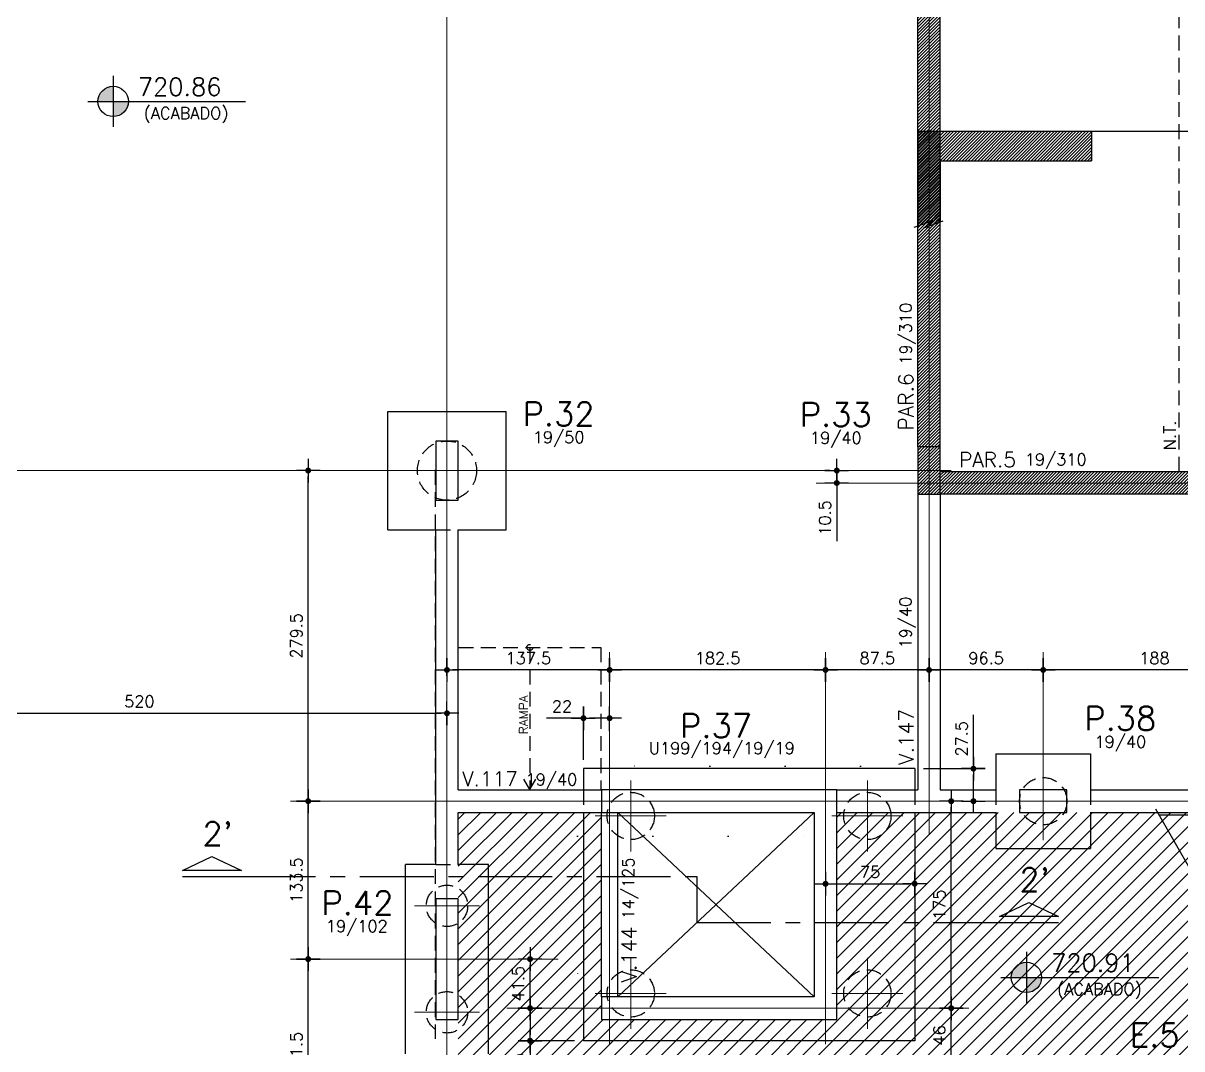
# Model space of a CAD drawing. Header units: inches. Extents: x 164 to 6104, y 4585 to 8790.
# Drawn here: x 2192 to 3171, y 6170 to 7038 of the extents above; entities that cross this region are included whole.
import ezdxf
from ezdxf.enums import TextEntityAlignment as Align

# ---------------------------------------------------------------- set-up
doc = ezdxf.new("R2010")
doc.units = ezdxf.units.IN
doc.header["$LTSCALE"] = 50
doc.header["$MEASUREMENT"] = 0
for name, pattern in [('CENTER', [2, 1.25, -0.25, 0.25, -0.25]), ('DOT', [6.35, 0, -6.35]), ('HIDDEN', [0.375, 0.25, -0.125])]:
    doc.linetypes.add(name, pattern=pattern)
for name, color, linetype in [('ALVENARIA', 10, 'HIDDEN'), ('BLOCOS', 3, 'Continuous'), ('CORTE-FORMA', 1, 'Continuous'), ('COTA', 6, 'Continuous'), ('ESCADA', 8, 'Continuous'), ('EST_35Cm', 8, 'HIDDEN'), ('FO-HACHURA_PILAR-CONT', 252, 'Continuous'), ('FO-TEXTO-VIGAS', 3, 'Continuous'), ('HACHURA SOBRE PISO', 253, 'Continuous'), ('NIVEL-ARQUITETURA', 3, 'Continuous'), ('P-C', 1, 'Continuous'), ('P-N', 5, 'Continuous'), ('PAREDE', 191, 'Continuous'), ('TEXTO', 3, 'Continuous')]:
    doc.layers.add(name, color=color, linetype=linetype)
for name, color, linetype, lineweight in [('FO-Eixos', 150, 'Continuous', 5), ('FO-Textos dos pilares', 3, 'Continuous', 20), ('FO-Vigas', 2, 'Continuous', 30), ('SEM LAJE', 8, 'Continuous', 30)]:
    doc.layers.add(name, color=color, linetype=linetype, lineweight=lineweight)
doc.styles.add('ROMANS', font='romans.shx')
doc.dimstyles.new('COTA_50', dxfattribs={"dimscale": 5, "dimtxt": 2, "dimasz": 1, "dimexe": 2, "dimexo": 1.5, "dimgap": 1, "dimtad": 1, "dimzin": 12, "dimdsep": 46, "dimtxsty": 'ROMANS', "dimblk1": 'COTA', "dimblk2": 'COTA', "dimsah": 1, "dimcen": -4, "dimdle": 1.5, "dimclrd": 6, "dimclre": 6, "dimclrt": 3, "dimadec": 0, "dimazin": 0, "dimtfac": 1, "dimtofl": 0, "dimtmove": 0, "dimatfit": 3, "dimldrblk": 'COTA', "dimfxl": 1, "dimtolj": 1, "dimtzin": 12, "dimarcsym": 0})

# ---------------------------------------------------------------- blocks, each defined once
blk = doc.blocks.new('COTA')
at = {"layer": 'COTA'}
for p, q in [((0, -2), (0, 2)), ((2, 0), (-2, 0))]:
    blk.add_line(p, q, dxfattribs=at)
at = {"layer": 'COTA', "const_width": 0.5}
blk.add_lwpolyline([(-0.25, 0, 1), (0.25, 0, 1)], format="xyb", close=True, dxfattribs=at)
blk = doc.blocks.new('*D170')
at = {"layer": 'COTA', "color": 6, "lineweight": -2, "transparency": 16777216}
for p, q in [((3053.99, 6487.3), (3053.99, 6500.79)), ((3241.99, 6487.3), (3241.99, 6500.79)), ((3236.99, 6490.79), (3058.99, 6490.79))]:
    blk.add_line(p, q, dxfattribs=at)
at = {"layer": 'Defpoints', "color": 0, "transparency": 16777216}
for p in [(3053.99, 6490.79), (3053.99, 6479.8), (3241.99, 6479.8)]:
    blk.add_point(p, dxfattribs=at)
at = {"layer": 'COTA', "color": 6, "lineweight": -2, "transparency": 16777216, "xscale": 5, "yscale": 5, "zscale": 5, "rotation": 180}
blk.add_blockref('COTA', (3053.99, 6490.79), dxfattribs=at)
at = {"layer": 'COTA', "color": 6, "lineweight": -2, "transparency": 16777216, "xscale": 5, "yscale": 5, "zscale": 5}
blk.add_blockref('COTA', (3241.99, 6490.79), dxfattribs=at)
at = {"layer": 'COTA', "color": 3, "transparency": 16777216, "insert": (3147.99, 6500.79), "char_height": 10, "attachment_point": 5, "style": 'ROMANS'}
blk.add_mtext('\\A1;188', dxfattribs=at)
blk = doc.blocks.new('*D171')
at = {"layer": 'COTA', "color": 6, "lineweight": -2, "transparency": 16777216}
for p, q in [((2957.49, 6481.13), (2957.49, 6500.79)), ((3053.99, 6481.13), (3053.99, 6500.79)), ((3048.99, 6490.79), (2962.49, 6490.79))]:
    blk.add_line(p, q, dxfattribs=at)
at = {"layer": 'Defpoints', "color": 0, "transparency": 16777216}
for p in [(2957.49, 6490.79), (2957.49, 6473.63), (3053.99, 6473.63)]:
    blk.add_point(p, dxfattribs=at)
at = {"layer": 'COTA', "color": 6, "lineweight": -2, "transparency": 16777216, "xscale": 5, "yscale": 5, "zscale": 5, "rotation": 180}
blk.add_blockref('COTA', (2957.49, 6490.79), dxfattribs=at)
at = {"layer": 'COTA', "color": 6, "lineweight": -2, "transparency": 16777216, "xscale": 5, "yscale": 5, "zscale": 5}
blk.add_blockref('COTA', (3053.99, 6490.79), dxfattribs=at)
at = {"layer": 'COTA', "color": 3, "transparency": 16777216, "insert": (3005.74, 6500.79), "char_height": 10, "attachment_point": 5, "style": 'ROMANS'}
blk.add_mtext('\\A1;96.5', dxfattribs=at)
blk = doc.blocks.new('*D172')
at = {"layer": 'COTA', "color": 6, "lineweight": -2, "transparency": 16777216}
for p, q in [((2869.99, 6488.07), (2869.99, 6500.79)), ((2957.49, 6488.07), (2957.49, 6500.79)), ((2952.49, 6490.79), (2874.99, 6490.79))]:
    blk.add_line(p, q, dxfattribs=at)
at = {"layer": 'Defpoints', "color": 0, "transparency": 16777216}
for p in [(2869.99, 6490.79), (2869.99, 6480.57), (2957.49, 6480.57)]:
    blk.add_point(p, dxfattribs=at)
at = {"layer": 'COTA', "color": 6, "lineweight": -2, "transparency": 16777216, "xscale": 5, "yscale": 5, "zscale": 5, "rotation": 180}
blk.add_blockref('COTA', (2869.99, 6490.79), dxfattribs=at)
at = {"layer": 'COTA', "color": 6, "lineweight": -2, "transparency": 16777216, "xscale": 5, "yscale": 5, "zscale": 5}
blk.add_blockref('COTA', (2957.49, 6490.79), dxfattribs=at)
at = {"layer": 'COTA', "color": 3, "transparency": 16777216, "insert": (2913.74, 6500.79), "char_height": 10, "attachment_point": 5, "style": 'ROMANS'}
blk.add_mtext('\\A1;87.5', dxfattribs=at)
blk = doc.blocks.new('*D151')
at = {"layer": 'COTA', "color": 6, "lineweight": -2, "transparency": 16777216}
for p, q in [((2687.49, 6484.21), (2687.49, 6500.79)), ((2869.99, 6484.21), (2869.99, 6500.79)), ((2864.99, 6490.79), (2692.49, 6490.79))]:
    blk.add_line(p, q, dxfattribs=at)
at = {"layer": 'Defpoints', "color": 0, "transparency": 16777216}
for p in [(2687.49, 6490.79), (2687.49, 6476.71), (2869.99, 6476.71)]:
    blk.add_point(p, dxfattribs=at)
at = {"layer": 'COTA', "color": 6, "lineweight": -2, "transparency": 16777216, "xscale": 5, "yscale": 5, "zscale": 5, "rotation": 180}
blk.add_blockref('COTA', (2687.49, 6490.79), dxfattribs=at)
at = {"layer": 'COTA', "color": 6, "lineweight": -2, "transparency": 16777216, "xscale": 5, "yscale": 5, "zscale": 5}
blk.add_blockref('COTA', (2869.99, 6490.79), dxfattribs=at)
at = {"layer": 'COTA', "color": 3, "transparency": 16777216, "insert": (2778.74, 6500.79), "char_height": 10, "attachment_point": 5, "style": 'ROMANS'}
blk.add_mtext('\\A1;182.5', dxfattribs=at)
blk = doc.blocks.new('*D152')
at = {"layer": 'COTA', "color": 6, "lineweight": -2, "transparency": 16777216}
for p, q in [((2549.99, 6485.76), (2549.99, 6500.79)), ((2687.49, 6485.76), (2687.49, 6500.79)), ((2682.49, 6490.79), (2554.99, 6490.79))]:
    blk.add_line(p, q, dxfattribs=at)
at = {"layer": 'Defpoints', "color": 0, "transparency": 16777216}
for p in [(2549.99, 6490.79), (2549.99, 6478.26), (2687.49, 6478.26)]:
    blk.add_point(p, dxfattribs=at)
at = {"layer": 'COTA', "color": 6, "lineweight": -2, "transparency": 16777216, "xscale": 5, "yscale": 5, "zscale": 5, "rotation": 180}
blk.add_blockref('COTA', (2549.99, 6490.79), dxfattribs=at)
at = {"layer": 'COTA', "color": 6, "lineweight": -2, "transparency": 16777216, "xscale": 5, "yscale": 5, "zscale": 5}
blk.add_blockref('COTA', (2687.49, 6490.79), dxfattribs=at)
at = {"layer": 'COTA', "color": 3, "transparency": 16777216, "insert": (2618.74, 6500.79), "char_height": 10, "attachment_point": 5, "style": 'ROMANS'}
blk.add_mtext('\\A1;137.5', dxfattribs=at)
blk = doc.blocks.new('*D153')
at = {"layer": 'COTA', "color": 6, "lineweight": -2, "transparency": 16777216}
for p, q in [((2029.99, 6455.56), (2029.99, 6444.19)), ((2549.99, 6455.56), (2549.99, 6444.19)), ((2034.99, 6454.19), (2544.99, 6454.19))]:
    blk.add_line(p, q, dxfattribs=at)
at = {"layer": 'Defpoints', "color": 0, "transparency": 16777216}
for p in [(2029.99, 6463.06), (2549.99, 6463.06), (2549.99, 6454.19)]:
    blk.add_point(p, dxfattribs=at)
at = {"layer": 'COTA', "color": 6, "lineweight": -2, "transparency": 16777216, "xscale": 5, "yscale": 5, "zscale": 5, "rotation": 180}
blk.add_blockref('COTA', (2029.99, 6454.19), dxfattribs=at)
at = {"layer": 'COTA', "color": 6, "lineweight": -2, "transparency": 16777216, "xscale": 5, "yscale": 5, "zscale": 5}
blk.add_blockref('COTA', (2549.99, 6454.19), dxfattribs=at)
at = {"layer": 'COTA', "color": 3, "transparency": 16777216, "insert": (2289.99, 6464.19), "char_height": 10, "attachment_point": 5, "style": 'ROMANS'}
blk.add_mtext('\\A1;520', dxfattribs=at)
blk = doc.blocks.new('*D82')
at = {"layer": 'COTA', "color": 6, "lineweight": -2, "transparency": 16777216}
for p, q in [((2437.13, 6246.34), (2422.67, 6246.34)), ((2432.67, 6089.84), (2432.67, 6241.34)), ((2437.13, 6084.84), (2422.67, 6084.84))]:
    blk.add_line(p, q, dxfattribs=at)
at = {"layer": 'Defpoints', "color": 0, "transparency": 16777216}
for p in [(2432.67, 6246.34), (2444.63, 6246.34), (2444.63, 6084.84)]:
    blk.add_point(p, dxfattribs=at)
at = {"layer": 'COTA', "color": 6, "lineweight": -2, "transparency": 16777216, "xscale": 5, "yscale": 5, "zscale": 5}
for p, rotation in [((2432.67, 6246.34), 90), ((2432.67, 6084.84), 270)]:
    blk.add_blockref('COTA', p, dxfattribs=dict(at, rotation=rotation))
at = {"layer": 'COTA', "color": 3, "transparency": 16777216, "insert": (2422.67, 6165.59), "char_height": 10, "attachment_point": 5, "rotation": 90, "style": 'ROMANS'}
blk.add_mtext('\\A1;161.5', dxfattribs=at)
blk = doc.blocks.new('*D83')
at = {"layer": 'COTA', "color": 6, "lineweight": -2, "transparency": 16777216}
for p, q in [((2438.89, 6379.84), (2422.67, 6379.84)), ((2432.67, 6251.34), (2432.67, 6374.84)), ((2438.89, 6246.34), (2422.67, 6246.34))]:
    blk.add_line(p, q, dxfattribs=at)
at = {"layer": 'Defpoints', "color": 0, "transparency": 16777216}
for p in [(2432.67, 6379.84), (2446.39, 6379.84), (2446.39, 6246.34)]:
    blk.add_point(p, dxfattribs=at)
at = {"layer": 'COTA', "color": 6, "lineweight": -2, "transparency": 16777216, "xscale": 5, "yscale": 5, "zscale": 5}
for p, rotation in [((2432.67, 6379.84), 90), ((2432.67, 6246.34), 270)]:
    blk.add_blockref('COTA', p, dxfattribs=dict(at, rotation=rotation))
at = {"layer": 'COTA', "color": 3, "transparency": 16777216, "insert": (2422.67, 6313.09), "char_height": 10, "attachment_point": 5, "rotation": 90, "style": 'ROMANS'}
blk.add_mtext('\\A1;133.5', dxfattribs=at)
blk = doc.blocks.new('*D84')
at = {"layer": 'COTA', "color": 6, "lineweight": -2, "transparency": 16777216}
for p, q in [((2435.78, 6659.34), (2422.67, 6659.34)), ((2432.67, 6384.84), (2432.67, 6654.34)), ((2435.78, 6379.84), (2422.67, 6379.84))]:
    blk.add_line(p, q, dxfattribs=at)
at = {"layer": 'Defpoints', "color": 0, "transparency": 16777216}
for p in [(2432.67, 6659.34), (2443.28, 6659.34), (2443.28, 6379.84)]:
    blk.add_point(p, dxfattribs=at)
at = {"layer": 'COTA', "color": 6, "lineweight": -2, "transparency": 16777216, "xscale": 5, "yscale": 5, "zscale": 5}
for p, rotation in [((2432.67, 6659.34), 90), ((2432.67, 6379.84), 270)]:
    blk.add_blockref('COTA', p, dxfattribs=dict(at, rotation=rotation))
at = {"layer": 'COTA', "color": 3, "transparency": 16777216, "insert": (2422.67, 6519.59), "char_height": 10, "attachment_point": 5, "rotation": 90, "style": 'ROMANS'}
blk.add_mtext('\\A1;279.5', dxfattribs=at)
blk = doc.blocks.new('*D109')
at = {"layer": 'COTA', "color": 6, "lineweight": -2, "transparency": 16777216}
for p, q in [((2618.53, 6246.34), (2610.21, 6246.34)), ((2620.21, 6209.84), (2620.21, 6241.34)), ((2618.53, 6204.84), (2610.21, 6204.84))]:
    blk.add_line(p, q, dxfattribs=at)
at = {"layer": 'Defpoints', "color": 0, "transparency": 16777216}
for p in [(2620.21, 6246.34), (2626.03, 6246.34), (2626.03, 6204.84)]:
    blk.add_point(p, dxfattribs=at)
at = {"layer": 'COTA', "color": 6, "lineweight": -2, "transparency": 16777216, "xscale": 5, "yscale": 5, "zscale": 5}
for p, rotation in [((2620.21, 6246.34), 90), ((2620.21, 6204.84), 270)]:
    blk.add_blockref('COTA', p, dxfattribs=dict(at, rotation=rotation))
at = {"layer": 'COTA', "color": 3, "transparency": 16777216, "insert": (2610.21, 6225.59), "char_height": 10, "attachment_point": 5, "rotation": 90, "style": 'ROMANS'}
blk.add_mtext('\\A1;41.5', dxfattribs=at)
blk = doc.blocks.new('*D112')
at = {"layer": 'COTA', "color": 6, "lineweight": -2, "transparency": 16777216}
for p, q in [((2977.85, 6204.84), (2966.23, 6204.84)), ((2976.23, 6163.8), (2976.23, 6199.84)), ((2977.85, 6158.8), (2966.23, 6158.8))]:
    blk.add_line(p, q, dxfattribs=at)
at = {"layer": 'Defpoints', "color": 0, "transparency": 16777216}
for p in [(2976.23, 6204.84), (2985.35, 6204.84), (2985.35, 6158.8)]:
    blk.add_point(p, dxfattribs=at)
at = {"layer": 'COTA', "color": 6, "lineweight": -2, "transparency": 16777216, "xscale": 5, "yscale": 5, "zscale": 5}
for p, rotation in [((2976.23, 6204.84), 90), ((2976.23, 6158.8), 270)]:
    blk.add_blockref('COTA', p, dxfattribs=dict(at, rotation=rotation))
at = {"layer": 'COTA', "color": 3, "transparency": 16777216, "insert": (2966.23, 6181.82), "char_height": 10, "attachment_point": 5, "rotation": 90, "style": 'ROMANS'}
blk.add_mtext('\\A1;46', dxfattribs=at)
blk = doc.blocks.new('*D113')
at = {"layer": 'COTA', "color": 6, "lineweight": -2, "transparency": 16777216}
for p, q in [((2975.49, 6379.84), (2966.23, 6379.84)), ((2976.23, 6209.84), (2976.23, 6374.84)), ((2975.49, 6204.84), (2966.23, 6204.84))]:
    blk.add_line(p, q, dxfattribs=at)
at = {"layer": 'Defpoints', "color": 0, "transparency": 16777216}
for p in [(2976.23, 6379.84), (2982.99, 6379.84), (2982.99, 6204.84)]:
    blk.add_point(p, dxfattribs=at)
at = {"layer": 'COTA', "color": 6, "lineweight": -2, "transparency": 16777216, "xscale": 5, "yscale": 5, "zscale": 5}
for p, rotation in [((2976.23, 6379.84), 90), ((2976.23, 6204.84), 270)]:
    blk.add_blockref('COTA', p, dxfattribs=dict(at, rotation=rotation))
at = {"layer": 'COTA', "color": 3, "transparency": 16777216, "insert": (2966.23, 6292.34), "char_height": 10, "attachment_point": 5, "rotation": 90, "style": 'ROMANS'}
blk.add_mtext('\\A1;175', dxfattribs=at)
blk = doc.blocks.new('*D232')
at = {"layer": 'COTA', "color": 6, "lineweight": -2, "transparency": 16777216}
for p, q in [((2879.5, 6664.34), (2879.5, 6669.34)), ((2873.5, 6659.34), (2869.5, 6659.34)), ((2873.5, 6648.84), (2869.5, 6648.84)), ((2879.5, 6643.84), (2879.5, 6599.79))]:
    blk.add_line(p, q, dxfattribs=at)
at = {"layer": 'Defpoints', "color": 0, "transparency": 16777216}
for p in [(2881, 6659.34), (2879.5, 6648.84), (2881, 6648.84)]:
    blk.add_point(p, dxfattribs=at)
at = {"layer": 'COTA', "color": 6, "lineweight": -2, "transparency": 16777216, "xscale": 5, "yscale": 5, "zscale": 5}
for p, rotation in [((2879.5, 6659.34), 270), ((2879.5, 6648.84), 90)]:
    blk.add_blockref('COTA', p, dxfattribs=dict(at, rotation=rotation))
at = {"layer": 'COTA', "color": 3, "transparency": 16777216, "insert": (2869.5, 6619.31), "char_height": 10, "attachment_point": 5, "rotation": 90, "style": 'ROMANS'}
blk.add_mtext('\\A1;10.5', dxfattribs=at)
blk = doc.blocks.new('*D245')
at = {"layer": 'BLOCOS', "color": 6, "lineweight": -2, "transparency": 16777216}
for p, q in [((2628, 6204.84), (2610.21, 6204.84)), ((2620.21, 6199.84), (2620.21, 6182.34)), ((2657.84, 6177.34), (2610.21, 6177.34)), ((2620.21, 6177.34), (2620.21, 6131.86))]:
    blk.add_line(p, q, dxfattribs=at)
at = {"layer": 'Defpoints', "color": 0, "transparency": 16777216}
for p in [(2635.5, 6204.84), (2620.21, 6177.34), (2665.34, 6177.34)]:
    blk.add_point(p, dxfattribs=at)
at = {"layer": 'BLOCOS', "color": 6, "lineweight": -2, "transparency": 16777216, "xscale": 5, "yscale": 5, "zscale": 5}
for p, rotation in [((2620.21, 6204.84), 90), ((2620.21, 6177.34), 270)]:
    blk.add_blockref('COTA', p, dxfattribs=dict(at, rotation=rotation))
at = {"layer": 'BLOCOS', "color": 3, "transparency": 16777216, "insert": (2610.21, 6152.1), "char_height": 10, "attachment_point": 5, "rotation": 90, "style": 'ROMANS'}
blk.add_mtext('\\A1;27.5', dxfattribs=at)
blk = doc.blocks.new('*D246')
at = {"layer": 'BLOCOS', "color": 6, "lineweight": -2, "transparency": 16777216}
for p, q in [((2665.34, 6414.84), (2665.34, 6460)), ((2687.49, 6439), (2687.49, 6460)), ((2665.34, 6450), (2634.15, 6450)), ((2682.49, 6450), (2670.34, 6450))]:
    blk.add_line(p, q, dxfattribs=at)
at = {"layer": 'Defpoints', "color": 0, "transparency": 16777216}
for p in [(2665.34, 6450), (2687.49, 6431.5), (2665.34, 6407.34)]:
    blk.add_point(p, dxfattribs=at)
at = {"layer": 'BLOCOS', "color": 6, "lineweight": -2, "transparency": 16777216, "xscale": 5, "yscale": 5, "zscale": 5, "rotation": 180}
blk.add_blockref('COTA', (2665.34, 6450), dxfattribs=at)
at = {"layer": 'BLOCOS', "color": 6, "lineweight": -2, "transparency": 16777216, "xscale": 5, "yscale": 5, "zscale": 5}
blk.add_blockref('COTA', (2687.49, 6450), dxfattribs=at)
at = {"layer": 'BLOCOS', "color": 3, "transparency": 16777216, "insert": (2647.24, 6460), "char_height": 10, "attachment_point": 5, "style": 'ROMANS'}
blk.add_mtext('\\A1;22', dxfattribs=at)
blk = doc.blocks.new('*D247')
at = {"layer": 'BLOCOS', "color": 6, "lineweight": -2, "transparency": 16777216}
for p, q in [((2995, 6407.34), (2995, 6452.81)), ((2952.84, 6407.34), (3005, 6407.34)), ((2995, 6384.84), (2995, 6402.34)), ((2994.5, 6379.84), (3005, 6379.84))]:
    blk.add_line(p, q, dxfattribs=at)
at = {"layer": 'Defpoints', "color": 0, "transparency": 16777216}
for p in [(2945.34, 6407.34), (2995, 6407.34), (2987, 6379.84)]:
    blk.add_point(p, dxfattribs=at)
at = {"layer": 'BLOCOS', "color": 6, "lineweight": -2, "transparency": 16777216, "xscale": 5, "yscale": 5, "zscale": 5}
for p, rotation in [((2995, 6407.34), 90), ((2995, 6379.84), 270)]:
    blk.add_blockref('COTA', p, dxfattribs=dict(at, rotation=rotation))
at = {"layer": 'BLOCOS', "color": 3, "transparency": 16777216, "insert": (2985, 6432.58), "char_height": 10, "attachment_point": 5, "rotation": 90, "style": 'ROMANS'}
blk.add_mtext('\\A1;27.5', dxfattribs=at)
blk = doc.blocks.new('*D248')
at = {"layer": 'BLOCOS', "color": 6, "lineweight": -2, "transparency": 16777216}
for p, q in [((2869.99, 6310.5), (2869.99, 6300)), ((2874.99, 6310), (2940.34, 6310)), ((2945.34, 6310.5), (2945.34, 6300))]:
    blk.add_line(p, q, dxfattribs=at)
at = {"layer": 'Defpoints', "color": 0, "transparency": 16777216}
for p in [(2869.99, 6318), (2945.34, 6318), (2945.34, 6310)]:
    blk.add_point(p, dxfattribs=at)
at = {"layer": 'BLOCOS', "color": 6, "lineweight": -2, "transparency": 16777216, "xscale": 5, "yscale": 5, "zscale": 5, "rotation": 180}
blk.add_blockref('COTA', (2869.99, 6310), dxfattribs=at)
at = {"layer": 'BLOCOS', "color": 6, "lineweight": -2, "transparency": 16777216, "xscale": 5, "yscale": 5, "zscale": 5}
blk.add_blockref('COTA', (2945.34, 6310), dxfattribs=at)
at = {"layer": 'BLOCOS', "color": 3, "transparency": 16777216, "insert": (2907.66, 6320), "char_height": 10, "attachment_point": 5, "style": 'ROMANS'}
blk.add_mtext('\\A1;75', dxfattribs=at)

msp = doc.modelspace()

# ---------------------------------------------------------------- hatches: boundary and pattern name
at = {"layer": 'CORTE-FORMA'}
h = msp.add_hatch(dxfattribs=at)
h.set_pattern_fill('ANSI31', color=70, scale=15)
h.set_pattern_definition([(45, (0, -659.5), (-1.3258252, 1.3258252), [])])
h.paths.add_polyline_path([(3094.8648, 6946.19647), (2966.99312, 6946.19647), (2966.99312, 6921.19647), (3094.8648, 6921.19647)])
h.paths.add_polyline_path([(2966.99312, 6946.19647), (2957.49312, 6946.19647), (2957.49312, 6869.58931), (2960.92275, 6870.84917), (2957.49312, 6868.03866), (2957.49312, 6866.08931), (2966.99312, 6869.5791)])
h.paths.add_polyline_path([(2957.49312, 6946.19647), (2947.99312, 6946.19647), (2947.99312, 6866.09951), (2957.49312, 6869.58931)])
at = {"layer": 'FO-HACHURA_PILAR-CONT'}
h = msp.add_hatch(dxfattribs=at)
h.set_pattern_fill('ANSI31', color=256, scale=15)
h.paths.add_polyline_path([(2966.99312, 6639.33875), (2966.99312, 6679.33875), (2947.99312, 6679.33875), (2947.99312, 6639.33875)])
at = {"layer": 'HACHURA SOBRE PISO'}
h = msp.add_hatch(dxfattribs=at)
h.set_pattern_fill('ANSI31', color=256, scale=75)
h.paths.add_polyline_path([(2559.49312, 6370.33875), (2680.49312, 6370.33875), (2680.49312, 6195.33875), (2879.49312, 6195.33875), (2879.49312, 6370.33875), (3232.49312, 6370.33875), (3232.49312, 6149.30409), (3435.45968, 6149.30409), (3435.45968, 6370.33875), (3566.49312, 6370.33875), (3566.49312, 5809.83875), (2559.49312, 5809.83875)])
at = {"layer": 'NIVEL-ARQUITETURA'}
h = msp.add_hatch(color=1, dxfattribs=at)
h.paths.add_polyline_path([(2279.66103, 6966.50068), (2280.63728, 6971.4086), (2267.81228, 6971.4086), (2267.81228, 6962.47977), (2273.13173, 6959.83482), (2276.88092, 6962.33995)])
h.paths.add_polyline_path([(2267.81228, 6962.47977), (2267.81228, 6958.5836), (2272.72019, 6959.55984), (2273.13173, 6959.83482)])
h.paths.add_polyline_path([(2267.81228, 6984.2336), (2262.90436, 6983.25735), (2258.74363, 6980.47724), (2255.96352, 6976.31651), (2254.98728, 6971.4086), (2267.81228, 6971.4086)])
h = msp.add_hatch(color=1, dxfattribs=at)
h.paths.add_polyline_path([(3051.67431, 6225.93501), (3052.65055, 6230.84293), (3039.82555, 6230.84293), (3039.82555, 6221.9141), (3045.145, 6219.26915), (3048.8942, 6221.77428)])
h.paths.add_polyline_path([(3039.82555, 6221.9141), (3039.82555, 6218.01793), (3044.73347, 6218.99417), (3045.145, 6219.26915)])
h.paths.add_polyline_path([(3039.82555, 6243.66793), (3034.91764, 6242.69168), (3030.75691, 6239.91157), (3027.9768, 6235.75084), (3027.00055, 6230.84293), (3039.82555, 6230.84293)])
at = {"layer": 'PAREDE', "linetype": 'Continuous'}
h = msp.add_hatch(dxfattribs=at)
h.set_pattern_fill('ANSI31', color=21, scale=15)
h.paths.add_polyline_path([(3743.45968, 7180.33875), (3562.49312, 7180.33875), (3552.99312, 7180.33876), (3543.49312, 7180.33876), (3543.49312, 6716.33875), (3562.49312, 6716.33875), (3562.49312, 7161.33875), (3743.45968, 7161.33875)])
h.paths.add_polyline_path([(3743.45968, 6695.33875), (3562.49312, 6695.33875), (3562.49312, 6716.33875), (3543.49312, 6716.33875), (3543.49312, 6658.33873), (3522.95968, 6658.33873), (3522.95968, 6639.33873), (3562.49312, 6639.33873), (3562.49312, 6676.33875), (3743.45968, 6676.33875)])
h.paths.add_polyline_path([(3522.95968, 6658.33873), (2966.99312, 6658.33873), (2966.99312, 6639.33873), (3522.95968, 6639.33873)])
h.paths.add_polyline_path([(2966.99312, 7269.83875), (2957.49311, 7269.83875), (2947.99312, 7269.83875), (2947.99312, 6679.33875), (2966.99312, 6679.33875)])
h.paths.add_polyline_path([(2966.99312, 7708.39516), (2947.99312, 7708.39516), (2947.99312, 7319.83875), (2957.49311, 7319.83875), (2966.99312, 7319.83875)])
h.paths.add_polyline_path([(2966.99312, 7800.33875), (3023.49312, 7800.33875), (3023.49312, 7807.33875), (3023.49312, 7819.33875), (2947.99312, 7819.33875), (2947.99312, 7708.39516), (2966.99312, 7708.39516)])
h.paths.add_polyline_path([(3367.99312, 7812.33875), (3543.49312, 7812.33875), (3543.49312, 7831.33875), (3348.99312, 7831.33875), (3348.99312, 7819.33875), (3093.49312, 7819.33875), (3093.49312, 7807.33875), (3093.49312, 7800.33875), (3367.99312, 7800.33875)])

# ---------------------------------------------------------------- linework, layer by layer
at = {"layer": 'ALVENARIA'}
msp.add_line((2539.95968, 6659.83875), (2539.95968, 6178.83875), dxfattribs=at)
at = {"layer": 'ALVENARIA', "color": 252}
for p, q in [((2619.99309, 6509.83875), (2619.99309, 6389.83875)), ((2619.99309, 6389.83875), (2614.99309, 6398.33875)), ((2619.99309, 6389.83875), (2624.99309, 6398.33875))]:
    msp.add_line(p, q, dxfattribs=at)
at = {"layer": 'ALVENARIA', "linetype": 'DOT', "ltscale": 0.2}
for p, q in [((2899.45968, 6409.33875), (2660.45968, 6409.33875)), ((2660.45968, 6350.33875), (2899.45968, 6350.33875)), ((2660.45968, 6234.33875), (2660.45968, 6175.33875))]:
    msp.add_line(p, q, dxfattribs=at)
at = {"layer": 'ALVENARIA', "color": 252, "flags": 128}
for points in [[(2559.99309, 6509.83875), (2679.99309, 6509.83875)], [(2679.99309, 6509.83875), (2679.99309, 6389.83875)]]:
    msp.add_lwpolyline(points, dxfattribs=at)
at = {"layer": 'ALVENARIA', "color": 252}
msp.add_circle((2619.99309, 6509.83875), 2.5, dxfattribs=at)
at = {"layer": 'BLOCOS'}
for p, q in [((2499.99312, 6609.33875), (2499.99312, 6709.33875)), ((2499.99312, 6709.33875), (2599.99312, 6709.33875)), ((2599.99312, 6609.33875), (2599.99312, 6709.33875)), ((2499.99312, 6609.33875), (2540.49312, 6609.33875)), ((2559.49312, 6609.33875), (2599.99312, 6609.33875)), ((3013.99312, 6419.83875), (3093.99312, 6419.83875)), ((3013.99312, 6419.83875), (3013.99312, 6389.33875)), ((3093.99312, 6419.83875), (3093.99312, 6389.33875)), ((2945.33608, 6407.33875), (2665.33608, 6407.33875)), ((2665.33608, 6407.33875), (2665.33608, 6389.33875)), ((2945.33608, 6407.33875), (2945.33608, 6389.33875)), ((2665.33608, 6370.33875), (2665.33608, 6177.33875)), ((2945.33608, 6370.33875), (2945.33608, 6177.33875)), ((3013.99312, 6370.33875), (3013.99312, 6339.83875)), ((3093.99312, 6370.33875), (3093.99312, 6339.83875)), ((3013.99312, 6339.83875), (3093.99312, 6339.83875)), ((2514.99312, 6166.33875), (2514.99312, 6326.33875)), ((2540.49312, 6326.33875), (2514.99312, 6326.33875)), ((2584.99312, 6326.33875), (2559.49312, 6326.33875)), ((2584.99312, 6166.33875), (2584.99312, 6326.33875)), ((2945.33608, 6177.33875), (2665.33608, 6177.33875))]:
    msp.add_line(p, q, dxfattribs=at)
at = {"layer": 'BLOCOS', "color": 8, "linetype": 'HIDDEN'}
for p, q in [((2540.49312, 6609.33875), (2559.49312, 6609.33875)), ((2665.33608, 6389.33875), (2665.33608, 6370.33875)), ((2945.33608, 6389.33875), (2945.33608, 6370.33875)), ((3013.99312, 6389.33875), (3013.99312, 6370.33875)), ((3093.99312, 6389.33875), (3093.99312, 6370.33875)), ((2540.49312, 6326.33875), (2559.49312, 6326.33875))]:
    msp.add_line(p, q, dxfattribs=at)
at = {"layer": 'CORTE-FORMA'}
for p, q in [((2947.99312, 6946.19647), (3094.8648, 6946.19647)), ((2947.99312, 6946.19647), (2947.99312, 6866.09951)), ((2966.99312, 6921.19647), (3094.8648, 6921.19647)), ((2966.99312, 6921.19647), (2966.99312, 6869.5791))]:
    msp.add_line(p, q, dxfattribs=at)
at = {"layer": 'CORTE-FORMA', "color": 8}
for p, q in [((3094.8648, 6946.19647), (3415.62143, 6946.19647)), ((2945, 6865), (2960.92275, 6870.84917)), ((2953.18165, 6864.5055), (2960.92275, 6870.84917)), ((2953.18165, 6864.5055), (2969.5, 6870.5))]:
    msp.add_line(p, q, dxfattribs=at)
at = {"layer": 'CORTE-FORMA', "color": 70}
msp.add_line((3094.8648, 6946.19647), (3094.8648, 6921.19647), dxfattribs=at)
at = {"layer": 'ESCADA'}
for p, q in [((3180.15297, 6319.09398), (3149.21095, 6373.05337)), ((3151.91446, 6368.33875), (3416.45968, 6368.33875))]:
    msp.add_line(p, q, dxfattribs=at)
at = {"layer": 'EST_35Cm', "color": 8}
for centre, radius in [((2549.99312, 6659.33875), 25), ((3053.99312, 6379.83875), 20), ((2705.33608, 6367.33875), 20), ((2905.33608, 6367.33875), 20), ((2549.99312, 6291.33875), 17.5), ((2705.33608, 6217.33875), 20), ((2905.33608, 6217.33875), 20), ((2549.99312, 6201.33875), 17.5)]:
    msp.add_circle(centre, radius, dxfattribs=at)
at = {"layer": 'FO-Eixos'}
for p, q in [((2957.49312, 6475.60694), (2957.49312, 7842.62419)), ((2549.99312, 5433.12906), (2549.99312, 7147.23534)), ((2957.49312, 6351.327), (2957.49312, 6699.54955)), ((1462.96197, 6659.33875), (2976.10739, 6659.33875)), ((2538.49312, 6659.36875), (2540.49312, 6659.33875)), ((2538.49312, 6659.36875), (2540.49312, 6659.36875)), ((2538.49312, 6659.36875), (2540.49312, 6659.33875)), ((2538.49312, 6659.36875), (2540.49312, 6659.36875)), ((3928.49718, 6648.83873), (2862, 6648.83873)), ((2687.49312, 6174.50729), (2687.49312, 6505.79391)), ((2869.99312, 6174.50729), (2869.99312, 6505.79391)), ((3053.99312, 6505.79391), (3053.99312, 6346.96786)), ((2705.33608, 6397.33875), (2705.33608, 6337.33875)), ((2905.33608, 6397.33875), (2905.33608, 6337.33875)), ((2417.66531, 6379.83875), (3928.49718, 6379.83875)), ((2735.33608, 6367.33875), (2675.33608, 6367.33875)), ((2935.33608, 6367.33875), (2875.33608, 6367.33875)), ((2577.49312, 6291.33875), (2522.49312, 6291.33875)), ((2644.10395, 6246.33875), (2417.66531, 6246.33875)), ((2705.33608, 6247.33875), (2705.33608, 6187.33875)), ((2905.33608, 6247.33875), (2905.33608, 6187.33875)), ((2735.33608, 6217.33875), (2675.33608, 6217.33875)), ((2935.33608, 6217.33875), (2875.33608, 6217.33875)), ((2577.49312, 6201.33875), (2522.49312, 6201.33875)), ((2600.63036, 6204.83875), (2991.23013, 6204.83875))]:
    msp.add_line(p, q, dxfattribs=at)
at = {"layer": 'FO-Vigas', "color": 8, "linetype": 'HIDDEN'}
msp.add_line((3168.99311, 6658.33873), (3168.99311, 7800.33875), dxfattribs=at)
at = {"layer": 'FO-Vigas'}
for p, q in [((2947.99312, 6679.33875), (2947.99312, 7269.83875)), ((2966.99312, 6679.33875), (2966.99312, 7269.83875)), ((3543.49312, 6658.33873), (2966.99312, 6658.33873)), ((2947.99312, 6639.33875), (2947.99312, 6389.33875)), ((2966.99312, 6639.33875), (2966.99312, 6389.33875)), ((3543.49312, 6639.33873), (2966.99312, 6639.33873)), ((2540.49312, 6326.33875), (2540.49312, 6609.33875)), ((2559.49312, 6389.33875), (2559.49312, 6609.33875)), ((2559.49312, 6389.33875), (2680.49312, 6389.33875)), ((2879.49312, 6389.33875), (2947.99312, 6389.33875)), ((2966.99312, 6389.33875), (3013.99312, 6389.33875)), ((3093.99312, 6389.33875), (3529.49312, 6389.33875)), ((2559.49312, 6326.33875), (2559.49312, 6370.33875)), ((2559.49312, 6370.33875), (2680.49312, 6370.33875)), ((2680.49312, 6214.33875), (2680.49312, 6370.33875)), ((2694.49312, 6214.33875), (2694.49312, 6370.33875)), ((2879.49312, 6370.33875), (3013.99312, 6370.33875)), ((3093.99312, 6370.33875), (3232.49312, 6370.33875))]:
    msp.add_line(p, q, dxfattribs=at)
at = {"layer": 'NIVEL-ARQUITETURA', "color": 1}
for p, q in [((2267.81228, 6992.9511), (2267.81228, 6949.86609)), ((2246.26977, 6971.4086), (2379.68499, 6971.4086)), ((3039.82555, 6252.38543), (3039.82555, 6209.30042)), ((3018.28305, 6230.84293), (3151.69826, 6230.84293))]:
    msp.add_line(p, q, dxfattribs=at)
for centre in [(2267.81228, 6971.4086), (3039.82555, 6230.84293)]:
    msp.add_circle(centre, 12.825, dxfattribs=at)
at = {"layer": 'P-C'}
msp.add_lwpolyline([(2966.99312, 6639.33875), (2966.99312, 6679.33875), (2947.99312, 6679.33875), (2947.99312, 6639.33875)], close=True, dxfattribs=at)
at = {"layer": 'P-N'}
for points in [[(2559.49312, 6684.33875), (2549.99312, 6684.33875), (2540.49312, 6684.33875), (2540.49312, 6659.33875), (2540.49312, 6634.33875), (2549.99312, 6634.33875), (2559.49312, 6634.33875), (2559.49312, 6659.33875), (2559.49312, 6684.33875)], [(2879.49312, 6389.33875), (2779.99312, 6389.33875), (2680.49312, 6389.33875), (2680.49312, 6379.83875), (2680.49312, 6370.33875), (2770.49312, 6370.33875), (2860.49312, 6370.33875), (2860.49312, 6292.33875), (2860.49312, 6214.33875), (2770.49312, 6214.33875), (2680.49312, 6214.33875), (2680.49312, 6204.83875), (2680.49312, 6195.33875), (2779.99312, 6195.33875), (2879.49312, 6195.33875), (2879.49312, 6292.33875), (2879.49312, 6389.33875)], [(3033.99312, 6389.33875), (3033.99312, 6379.83875), (3033.99312, 6370.33875), (3053.99312, 6370.33875), (3073.99312, 6370.33875), (3073.99312, 6379.83875), (3073.99312, 6389.33875), (3053.99312, 6389.33875), (3033.99312, 6389.33875)], [(2540.49312, 6195.33875), (2549.99312, 6195.33875), (2559.49312, 6195.33875), (2559.49312, 6246.33875), (2559.49312, 6297.33875), (2549.99312, 6297.33875), (2540.49312, 6297.33875), (2540.49312, 6246.33875), (2540.49312, 6195.33875)]]:
    msp.add_lwpolyline(points, close=True, dxfattribs=at)
at = {"layer": 'SEM LAJE'}
for p, q in [((2694.49312, 6370.33875), (2860.49312, 6214.33875)), ((2860.49312, 6370.33875), (2694.49312, 6214.33875))]:
    msp.add_line(p, q, dxfattribs=at)
at = {"layer": 'TEXTO', "color": 3}
for p, q in [((2326.34896, 6316.19662), (2376.34896, 6316.19662)), ((3016.89763, 6277.31262), (3066.89763, 6277.31262))]:
    msp.add_line(p, q, dxfattribs=at)
at = {"layer": 'TEXTO', "color": 8, "linetype": 'CENTER'}
for p, q in [((2376.34896, 6316.19662), (2761.11361, 6316.19662)), ((2761.11361, 6316.19662), (2761.11361, 6277.31262)), ((2761.11361, 6277.31262), (3016.89763, 6277.31262))]:
    msp.add_line(p, q, dxfattribs=at)
at = {"layer": 'TEXTO', "color": 3}
for points in [[(2376.34896, 6321.19662), (2326.34896, 6321.19662), (2351.34896, 6333.19662), (2376.34896, 6321.19662)], [(3066.89763, 6282.31262), (3016.89763, 6282.31262), (3041.89763, 6294.31262), (3066.89763, 6282.31262)]]:
    msp.add_lwpolyline(points, dxfattribs=at)

# ---------------------------------------------------------------- texts
at = {"layer": 'FO-TEXTO-VIGAS', "style": 'ROMANS'}
for s, p in [('19/310', (2942.76056, 6748.90588)), ('N.T.', (3166.07233, 6676.71432)), ('19/40', (2942.62937, 6508.96369)), ('14/125', (2708.25886, 6279.92266))]:
    msp.add_text(s, height=10, rotation=90, dxfattribs=at).set_placement(p)
at = {"layer": 'FO-TEXTO-VIGAS', "color": 1, "style": 'ROMANS'}
for s, p in [('PAR.6', (2944.20507, 6693.2732)), ('V.147', (2944.46181, 6410.57811)), ('V.144', (2710.0913, 6226.68545))]:
    msp.add_text(s, height=12.5, rotation=90, dxfattribs=at).set_placement(p)
for s, p in [('PAR.5', (2982.7732, 6662.29493)), ('V.117', (2562.78915, 6392.40717))]:
    msp.add_text(s, height=12.5, dxfattribs=at).set_placement(p)
at = {"layer": 'FO-TEXTO-VIGAS', "style": 'ROMANS'}
for s, p in [('19/310', (3038.40588, 6663.73944)), ('19/40', (2616.39688, 6393.22753))]:
    msp.add_text(s, height=10, dxfattribs=at).set_placement(p)
at = {"layer": 'FO-Textos dos pilares', "color": 1, "style": 'ROMANS'}
for s, p in [('P.32', (2613.92264, 6697.19605)), ('P.33', (2848.21895, 6696.69605)), ('P.38', (3088.7352, 6439.77131)), ('P.37', (2747.02905, 6433.55488)), ('P.42', (2443.8822, 6283.80048))]:
    msp.add_text(s, height=20, dxfattribs=at).set_placement(p)
at = {"layer": 'FO-Textos dos pilares', "color": 3, "style": 'ROMANS'}
for s, p in [('19/50', (2622.50661, 6682.50384)), ('19/40', (2856.80293, 6682.00384)), ('19/40', (3097.31918, 6425.0791)), ('U199/194/19/19', (2720.6245, 6419.63601)), ('19/102', (2447.61826, 6269.10827))]:
    msp.add_text(s, height=10, dxfattribs=at).set_placement(p)
at = {"layer": 'FO-Textos dos pilares', "color": 1, "linetype": 'Continuous', "style": 'ROMANS'}
msp.add_text('E.5', height=20, dxfattribs=at).set_placement((3127.23585, 6172.1382))
at = {"layer": 'NIVEL-ARQUITETURA', "color": 1, "style": 'ROMANS'}
for s, p in [('720.86', (2288.66708, 6976.26788)), ('720.91', (3060.68035, 6235.70221))]:
    msp.add_text(s, height=15, dxfattribs=at).set_placement(p)
at = {"layer": 'NIVEL-ARQUITETURA', "color": 3, "style": 'ROMANS'}
for p in [(2329.42607, 6956.53046), (3101.43934, 6215.96479)]:
    msp.add_text('(ACABADO)', height=10, dxfattribs=at).set_placement(p, align=Align.CENTER)
at = {"layer": 'TEXTO', "color": 4, "style": 'ROMANS'}
msp.add_text('RAMPA', height=7.5, rotation=90, dxfattribs=at).set_placement((2618.3807, 6436.44977))
at = {"layer": 'TEXTO', "color": 1, "style": 'ROMANS'}
for p in [(2343.29149, 6342.25157), (3033.84016, 6303.36757)]:
    msp.add_text("2'", height=20, dxfattribs=at).set_placement(p)

# ---------------------------------------------------------------- dimensions: what is measured, and where the dimension line sits
at = {"layer": 'BLOCOS'}
for base, p1, p2, picture, middle in [((2665.33608, 6450), (2687.49312, 6431.5), (2665.33608, 6407.33875), '*D246', (2647.24084, 6460)), ((2945.33608, 6310), (2869.99312, 6318), (2945.33608, 6318), '*D248', (2907.6646, 6320))]:
    dim = msp.add_linear_dim(base=base, p1=p1, p2=p2, dimstyle='COTA_50', override={"dimdec": 0}, dxfattribs=at)
    dim.commit()
    dim.dimension.update_dxf_attribs({"geometry": picture, "text_midpoint": middle})
for base, p1, p2, picture, middle in [((2995, 6407.33875), (2987, 6379.83875), (2945.33608, 6407.33875), '*D247', (2985, 6432.57684)), ((2620.21435, 6177.33875), (2635.5, 6204.83875), (2665.33608, 6177.33875), '*D245', (2610.21435, 6152.10065))]:
    dim = msp.add_linear_dim(base=base, p1=p1, p2=p2, angle=90, dimstyle='COTA_50', dxfattribs=at)
    dim.commit()
    dim.dimension.update_dxf_attribs({"geometry": picture, "text_midpoint": middle})
at = {"layer": 'COTA'}
for base, p1, p2, picture, middle in [((2432.66531, 6659.33875), (2443.2838, 6379.83875), (2443.2838, 6659.33875), '*D84', (2422.66531, 6519.58875)), ((2879.5, 6648.83873), (2881, 6659.33875), (2881, 6648.83873), '*D232', (2869.5, 6619.31492)), ((2432.66531, 6379.83875), (2446.39014, 6246.33875), (2446.39014, 6379.83875), '*D83', (2422.66531, 6313.08875)), ((2976.23013, 6379.83875), (2982.98844, 6204.83875), (2982.98844, 6379.83875), '*D113', (2966.23013, 6292.33875)), ((2432.66531, 6246.33875), (2444.63468, 6084.83875), (2444.63468, 6246.33875), '*D82', (2422.66531, 6165.58875)), ((2620.21435, 6246.33875), (2626.03154, 6204.83875), (2626.03154, 6246.33875), '*D109', (2610.21435, 6225.58875))]:
    dim = msp.add_linear_dim(base=base, p1=p1, p2=p2, angle=90, dimstyle='COTA_50', dxfattribs=at)
    dim.commit()
    dim.dimension.update_dxf_attribs({"geometry": picture, "text_midpoint": middle})
for base, p1, p2, picture, middle in [((2549.99312, 6490.79391), (2687.49312, 6478.25533), (2549.99312, 6478.25533), '*D152', (2618.74312, 6500.79391)), ((2687.49312, 6490.79391), (2869.99312, 6476.71251), (2687.49312, 6476.71251), '*D151', (2778.74312, 6500.79391)), ((2869.99312, 6490.79391), (2957.49312, 6480.56951), (2869.99312, 6480.56951), '*D172', (2913.74312, 6500.79391)), ((2957.49312, 6490.79391), (3053.99312, 6473.6269), (2957.49312, 6473.6269), '*D171', (3005.74312, 6500.79391)), ((3053.99312, 6490.79391), (3241.99312, 6479.79812), (3053.99312, 6479.79812), '*D170', (3147.99312, 6500.79391)), ((2549.99312, 6454.19392), (2029.99312, 6463.06013), (2549.99312, 6463.06013), '*D153', (2289.99312, 6464.19392))]:
    dim = msp.add_linear_dim(base=base, p1=p1, p2=p2, dimstyle='COTA_50', dxfattribs=at)
    dim.commit()
    dim.dimension.update_dxf_attribs({"geometry": picture, "text_midpoint": middle})
dim = msp.add_linear_dim(base=(2976.23013, 6204.83875), p1=(2985.34956, 6158.80409), p2=(2985.34956, 6204.83875), angle=90, dimstyle='COTA_50', override={"dimdec": 0}, dxfattribs=at)
dim.commit()
dim.dimension.update_dxf_attribs({"geometry": '*D112', "text_midpoint": (2966.23013, 6181.82142)})

doc.saveas('drawing.dxf')
